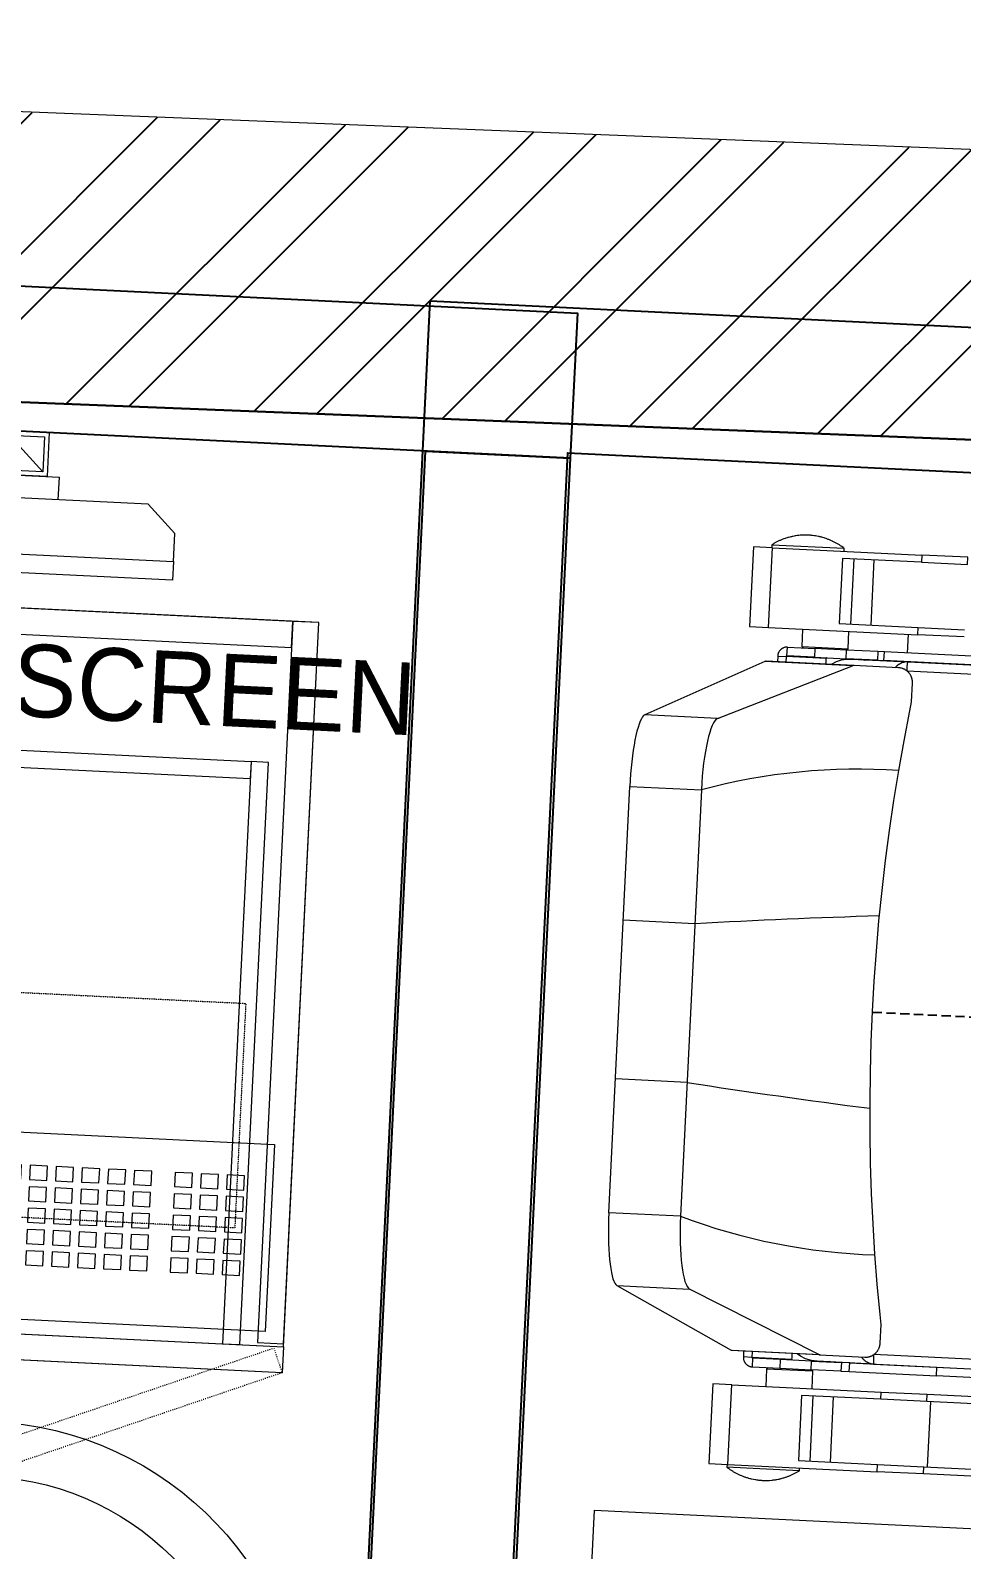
# Model space of a CAD drawing. Header units: millimetres. Extents: x -7692 to 2323, y -5243 to 5750.
# Drawn here: x -5847 to -5205, y 4702 to 5750 of the extents above; entities that cross this region are included whole.
import ezdxf

# ---------------------------------------------------------------- set-up
doc = ezdxf.new("R2010")
doc.units = ezdxf.units.MM
for name, pattern in [('a_p6_plan_L18$0$HIDDEN', [0.375, 0.25, -0.125]), ('ACAD_ISO03W100', [30, 12, -18]), ('HIDDEN', [9.524999999999995, 6.349999999999997, -3.174999999999998])]:
    doc.linetypes.add(name, pattern=pattern)
for name, color, linetype, lineweight in [('I-LK EQPMT', 3, 'Continuous', 18), ('I-LK FF&E', 1, 'Continuous', 9), ('I-LK FURNITURE', 13, 'Continuous', 9), ('I-LK IT', 3, 'Continuous', 18), ('I-LK PARTITION', 21, 'Continuous', 25), ('LN-ELEVATION-2', 103, 'Continuous', 20), ('LN-ELEVATION-3', 125, 'a_p6_plan_L18$0$HIDDEN', 18), ('LN-ELEVATION-4', 145, 'Continuous', 13)]:
    doc.layers.add(name, color=color, linetype=linetype, lineweight=lineweight)
doc.layers.add('WALLS', color=7, linetype='Continuous')
doc.layers.add('WALLS_3D', color=7, linetype='Continuous')

# ---------------------------------------------------------------- blocks, each defined once
blk = doc.blocks.new('clinic screen')
at = {"layer": 'I-LK EQPMT'}
for p, q in [((-103.1090284836337, 42.85441964946222), (-127.4114311772946, 18.55201695591666)), ((-127.4114311772946, 42.85441964946222), (-103.1090284836337, 18.55201695591666)), ((102.7052824410566, 42.85441964946222), (127.007685134602, 18.55201695591666))]:
    blk.add_line(p, q, dxfattribs=at)
at = {"layer": 'I-LK EQPMT', "ltscale": 12}
for p, q in [((-138.5315413423605, 0), (-138.5315413423605, 15.51420700864401)), ((-138.5315413423605, 15.51420700864401), (-91.98892031613741, 15.51420700864401)), ((-91.98892031613741, 15.51420700864401), (-91.98892031613741, 0)), ((91.98892031610741, 15.51420700864401), (91.98892031610741, 0)), ((91.98892031610741, 15.51420700864401), (138.5315413423596, 15.51420700864401)), ((138.5315413423596, 0), (138.5315413423596, 15.51420700864401)), ((-220.0000000000082, -19.41163062257681), (-200.5883693773148, 0)), ((200.5883693773148, 0), (-200.5883693773148, 0)), ((219.9999999999918, -19.41163062257681), (200.5883693773148, 0)), ((-220.0000000000082, -38.82326124538668), (-220.0000000000082, -19.41163062257681)), ((219.9999999999918, -38.82326124538668), (219.9999999999918, -19.41163062257681))]:
    blk.add_line(p, q, dxfattribs=at)
at = {"layer": 'I-LK EQPMT'}
for points in [[(-130.4492315140169, 15.51421661919449), (-100.0712281470269, 15.51421661919449), (-100.0712281470269, 45.89221998606814), (-130.4492315140169, 45.89221998606814)], [(-127.4114311772946, 18.55201695591666), (-103.1090284836337, 18.55201695591666), (-103.1090284836337, 42.85441964946222), (-127.4114311772946, 42.85441964946222)], [(130.0454854713244, 15.51421661919449), (99.66748210433435, 15.51421661919449), (99.66748210433435, 45.89221998606814), (130.0454854713244, 45.89221998606814)], [(127.007685134602, 18.55201695591666), (102.7052824410566, 18.55201695591666), (102.7052824410566, 42.85441964946222), (127.007685134602, 42.85441964946222)]]:
    blk.add_lwpolyline(points, close=True, dxfattribs=at)
at = {"layer": 'I-LK EQPMT', "ltscale": 12}
blk.add_lwpolyline([(-220.0000000000082, -51.71278328332107), (-220.0000000000082, -38.82326124538668), (219.9999999999918, -38.82326124538668), (219.9999999999918, -51.71278328332107)], close=True, dxfattribs=at)
at = {"layer": 'I-LK EQPMT', "ltscale": 12, "insert": (5.199680584678389, -100.4085774972336), "char_height": 50, "attachment_point": 1}
blk.add_mtext_dynamic_manual_height_columns('LG SCREEN', width=466.4796511627907, gutter_width=12.5, heights=[0], dxfattribs=at)
blk = doc.blocks.new('*u12')
at = {"layer": 'I-LK EQPMT', "ltscale": 12}
blk.add_lwpolyline([(5.986879315214992, 4.914598100478997), (-5.986879315214992, 4.914598100478997), (-5.986879315214992, -4.914598100478997), (5.986879315214992, -4.914598100478997)], close=True, dxfattribs=at)
blk = doc.blocks.new('*u13')
at = {"color": 0, "linetype": 'ByBlock', "lineweight": -2, "transparency": 16777216}
for p in [(0, 0), (17.96063794564498, 0), (35.92127589128995, 0), (53.88191383693492, 0), (71.8425517825799, 0), (89.80318972822487, 0), (107.7638276738699, 0), (125.7244656195148, 0), (143.6851035651598, 0), (161.6457415108048, 0), (179.6063794564498, 0), (197.5670174020947, 0), (215.5276553477397, 0), (233.4882932933847, 0), (251.4489312390297, 0), (269.4095691846746, 0), (287.3702071303196, 0), (305.3308450759646, 0), (323.2914830216096, 0), (-9e-16, -14.74379430143699), (17.96063794564498, -14.74379430143699), (35.92127589128995, -14.74379430143699), (53.88191383693492, -14.74379430143699), (71.8425517825799, -14.74379430143699), (89.80318972822487, -14.74379430143699), (107.7638276738699, -14.74379430143699), (125.7244656195148, -14.74379430143699), (143.6851035651598, -14.74379430143699), (161.6457415108048, -14.74379430143699), (179.6063794564498, -14.74379430143699), (197.5670174020947, -14.74379430143699), (215.5276553477397, -14.74379430143699), (233.4882932933847, -14.74379430143699), (251.4489312390297, -14.74379430143699), (269.4095691846746, -14.74379430143699), (287.3702071303196, -14.74379430143699), (305.3308450759646, -14.74379430143699), (323.2914830216096, -14.74379430143699), (-1.8e-15, -29.48758860287398), (17.96063794564497, -29.48758860287398), (35.92127589128995, -29.48758860287398), (53.88191383693492, -29.48758860287398), (71.8425517825799, -29.48758860287398), (89.80318972822487, -29.48758860287398), (107.7638276738699, -29.48758860287398), (125.7244656195148, -29.48758860287398), (143.6851035651598, -29.48758860287398), (161.6457415108048, -29.48758860287398), (179.6063794564498, -29.48758860287398), (197.5670174020947, -29.48758860287398), (215.5276553477397, -29.48758860287398), (233.4882932933847, -29.48758860287398), (251.4489312390297, -29.48758860287398), (269.4095691846746, -29.48758860287398), (287.3702071303196, -29.48758860287398), (305.3308450759646, -29.48758860287398), (323.2914830216096, -29.48758860287398), (-2.7e-15, -44.23138290431096), (17.96063794564497, -44.23138290431096), (35.92127589128995, -44.23138290431096), (53.88191383693492, -44.23138290431096), (71.8425517825799, -44.23138290431096), (89.80318972822487, -44.23138290431096), (107.7638276738699, -44.23138290431096), (125.7244656195148, -44.23138290431096), (143.6851035651598, -44.23138290431096), (161.6457415108048, -44.23138290431096), (179.6063794564498, -44.23138290431096), (197.5670174020947, -44.23138290431096), (215.5276553477397, -44.23138290431096), (233.4882932933847, -44.23138290431096), (251.4489312390297, -44.23138290431096), (269.4095691846746, -44.23138290431096), (287.3702071303196, -44.23138290431096), (305.3308450759646, -44.23138290431096), (323.2914830216096, -44.23138290431096), (-3.6e-15, -58.97517720574795), (17.96063794564497, -58.97517720574795), (35.92127589128994, -58.97517720574795), (53.88191383693492, -58.97517720574795), (71.8425517825799, -58.97517720574795), (89.80318972822487, -58.97517720574795), (107.7638276738699, -58.97517720574795), (125.7244656195148, -58.97517720574795), (143.6851035651598, -58.97517720574795), (161.6457415108048, -58.97517720574795), (179.6063794564498, -58.97517720574795), (197.5670174020947, -58.97517720574795), (215.5276553477397, -58.97517720574795), (233.4882932933847, -58.97517720574795), (251.4489312390297, -58.97517720574795), (269.4095691846746, -58.97517720574795), (287.3702071303196, -58.97517720574795), (305.3308450759646, -58.97517720574795), (323.2914830216096, -58.97517720574795)]:
    blk.add_blockref('*U12', p, dxfattribs=at)
blk = doc.blocks.new('*u10')
at = {"layer": 'I-LK EQPMT', "ltscale": 12}
blk.add_lwpolyline([(5.986879315214992, 4.914598100478997), (-5.986879315214992, 4.914598100478997), (-5.986879315214992, -4.914598100478997), (5.986879315214992, -4.914598100478997)], close=True, dxfattribs=at)
blk = doc.blocks.new('*u11')
at = {"color": 0, "linetype": 'ByBlock', "lineweight": -2, "transparency": 16777216}
for p in [(0, 0), (17.96063794564498, 0), (35.92127589128995, 0), (-9e-16, -14.74379430143699), (17.96063794564498, -14.74379430143699), (35.92127589128995, -14.74379430143699), (-1.8e-15, -29.48758860287398), (17.96063794564497, -29.48758860287398), (35.92127589128995, -29.48758860287398), (-2.7e-15, -44.23138290431096), (17.96063794564497, -44.23138290431096), (35.92127589128995, -44.23138290431096), (-3.6e-15, -58.97517720574795), (17.96063794564497, -58.97517720574795), (35.92127589128994, -58.97517720574795)]:
    blk.add_blockref('*U10', p, dxfattribs=at)
blk = doc.blocks.new('it keyboard')
at = {"ltscale": 12}
blk.add_lwpolyline([(8.040144996717572, 2.91038e-11), (8.040144996717572, 129.0940371821052), (448.0401449967176, 129.0940371821052), (448.0401449967176, 2.91038e-11)], close=True, dxfattribs=at)
for name, p in [('*U13', (35.16895717114949, 101.6202952143818)), ('*U11', (386.6121428576973, 101.6202952143818))]:
    blk.add_blockref(name, p)
blk = doc.blocks.new('clinic chair trial set')
at = {"layer": 'I-LK FURNITURE'}
blk.add_lwpolyline([(500.0000000004948, 633.0000000011931), (500.0000000004948, 1.193257e-09), (4.947651e-10, 1.193257e-09), (4.947651e-10, 633.0000000011931)], close=True, dxfattribs=at)
at = {"layer": 'I-LK FURNITURE', "color": 146, "true_color": 0x105689}
blk.add_lwpolyline([(500.0000000004948, 633.0000000011931), (500.0000000004948, 1.193257e-09), (518.0000000004948, 1.193257e-09), (518.0000000004948, 633.0000000011931)], close=True, dxfattribs=at)
at = {"layer": 'I-LK FURNITURE', "color": 146, "lineweight": 0, "true_color": 0x105689, "transparency": 33554536}
for points in [[(98.00000000049477, 591.0000000011931), (98.00000000049477, 42.00000000119326), (110.0000000004948, 42.00000000119326), (110.0000000004948, 591.0000000011931)], [(98.00000000049477, 30.00000000119326), (98.00000000049477, 42.00000000119326), (500.0000000004948, 42.00000000119326), (500.0000000004948, 30.00000000119326)]]:
    blk.add_lwpolyline(points, close=True, dxfattribs=at)
at = {"layer": 'LN-ELEVATION-2'}
for points in [[(4.947651e-10, 18.00000000119326), (4.947651e-10, 615.0000000011933), (18.00000000049477, 615.0000000011933), (18.00000000049477, 18.00000000119326)], [(518.0000000004948, 1.1933139e-09), (518.0000000004948, 315.0000000011933), (500.0000000004948, 315.0000000011933), (500.0000000004948, 1.1933139e-09)], [(4.947651e-10, 1.1933707e-09), (4.947651e-10, 18.00000000119337), (498.0000000004948, 18.00000000119331), (498.0000000004948, 1.1933139e-09)]]:
    blk.add_lwpolyline(points, close=True, dxfattribs=at)
at = {"layer": 'LN-ELEVATION-3', "color": 20, "linetype": 'ACAD_ISO03W100', "ltscale": 0.05, "true_color": 0xff2424}
blk.add_lwpolyline([(617.2337672342837, 299.5023529802273), (501.264255785878, 6.626829226763277), (518.0000000004948, 1.1933139e-09), (633.9695114489002, 292.8755237546575)], close=True, dxfattribs=at)
at = {"layer": 'LN-ELEVATION-4', "color": 20, "linetype": 'ACAD_ISO03W100', "ltscale": 0.001, "true_color": 0xff2424}
blk.add_lwpolyline([(264.808818476653, 277.5000000011934), (264.808818476653, 37.50000000119332), (419.8088184766529, 37.50000000119332), (419.8088184766529, 277.5000000011933)], close=True, dxfattribs=at)
blk = doc.blocks.new('doctors stool')
at = {"ltscale": 100}
blk.add_lwpolyline([(228, 37.80991746066138), (228, 9.119999997317793, -0.4264743413925903), (218.5, 0.0079201031476259, -0.959166304662544), (218.5, 455.611914822366, -0.4264743413925903), (228, 446.4998349279631), (228, 417.8099174646193)], format="xyb", dxfattribs=at)
blk.add_circle((228, 227.8099174629897), 190, dxfattribs=at)
blk = doc.blocks.new('a$c4fdbbfdd')
at = {"layer": 'I-LK FF&E', "xscale": -1}
blk.add_blockref('CLINIC CHAIR TRIAL SET', (2378.181959189475, 167.6078531043604), dxfattribs=at)
at = {"layer": 'I-LK FF&E', "rotation": 90}
blk.add_blockref('DOCTORS STOOL', (1816.643187589358, 136.8439229665619), dxfattribs=at)
at = {"layer": 'I-LK IT', "rotation": 270}
for name, p in [('CLINIC SCREEN', (2454.107780016959, 489.7506437236443)), ('IT KEYBOARD', (1888.057289466262, 628.6930494818371))]:
    blk.add_blockref(name, p, dxfattribs=at)
blk = doc.blocks.new('roc_clinic')
at = {"layer": 'I-LK PARTITION'}
for points in [[(2500.000000000007, 0), (2500.000000014905, 1700.000000000003), (2600.000000014905, 1700.000000000003), (2600.000000000008, 0)], [(850.0000000000072, 100), (2500.000000000007, 100), (2500.000000000007, 0), (850.0000000000072, 0)]]:
    blk.add_lwpolyline(points, close=True, dxfattribs=at)
blk.add_blockref('A$C4fdbbfdd', (7.4505806e-09, 0))
blk = doc.blocks.new('ROC_CLINIC_1', base_point=(3.589530676092181, 1.761127815153485))
blk.add_blockref('ROC_clinic', (3.589530676092181, 1.761127815153485))
blk = doc.blocks.new('clinic chair')
at = {"layer": 'Defpoints', "linetype": 'HIDDEN'}
blk.add_line((0, 205.7260339055501), (0, -205.7260339055792), dxfattribs=at)
at = {"layer": 'I-LK FURNITURE'}
for points in [[(-147.1943452823906, 331.1256455461554), (-147.1943452823906, 380.5769559177861), (-151.5496397707611, 380.5495641275193), (-155.868411893025, 380.4491275675247), (-160.1324005834758, 380.2847768315114), (-164.2868219334632, 380.0565119194216), (-168.3225455321372, 379.7643328331469), (-172.1939183576033, 379.4173701681722), (-175.8644182831049, 379.0064933290123), (-179.324914181605, 378.5499635048618), (-182.5480148121715, 378.0386501038447), (-185.4880669172853, 377.4725531241857), (-188.1450704988092, 376.8790643542598), (-190.491633602418, 376.2399226048728), (-192.5003649890423, 375.5642584659798), (-194.1712641799822, 374.8612025405455), (-195.4860701132566, 374.1398854184954), (-196.4265212463215, 373.4003071072802), (-197.001748945564, 372.6515981986886), (-197.001748945564, 322.3967953379323)], [(-147.1943452823906, 380.5769559177861), (147.2308676522225, 380.5769559177861)], [(-54.7606068085879, 331.1256455461554), (-54.7606068085879, 380.5769559177861)], [(54.79712917841972, 331.1256455461554), (54.79712917841972, 380.5769559177861)], [(197.0474022049457, 322.3967953379323), (197.0474022049457, 372.6515981986886), (196.4721745047718, 373.4003071072802), (195.5317228958011, 374.1398854184954), (194.2169169615954, 374.8612025405455), (192.546018009074, 375.5642584659798), (190.5372868617997, 376.2399226048728), (188.1907232813537, 376.8790643542598), (185.5337199382484, 377.4725531241857), (182.5936678322032, 378.0386501038447), (179.3705674409866, 378.5499635048618), (175.910071304068, 379.0064933290123), (172.2304407265037, 379.4173701681722), (168.3681985521689, 379.7643328331469), (164.3324747160077, 380.0565119194216), (160.1780536044389, 380.2847768315114), (155.9140649139881, 380.4491275675247), (151.5952930301428, 380.5495641275193), (147.2308676522225, 380.5769559177861), (147.2308676522225, 331.1256455461554)], [(147.2308676522225, 331.1256455461554), (-147.1943452823906, 331.1256455461554)], [(-237.7881233915687, 231.2460509821831), (-197.001748945564, 322.3967953379323)], [(196.9560961686075, 321.200687206263), (197.0108795994893, 321.6754782196076), (197.0291409026831, 321.9220043245878)], [(197.0474022049457, 322.3967953379323), (237.8246457614005, 231.2460509821831)], [(-261.5002822503448, 290.2023122571991), (-261.5002822503448, 303.1951510048821), (-316.4938646722585, 303.1951510048821), (-316.4938646722585, 290.2023122571991), (-261.5002822503448, 290.2023122571991), (-261.5002822503448, 187.0174417796661)], [(316.493864913471, 290.3940547816455), (316.493864913471, 303.3868935330538), (261.500282490626, 303.3868935330538), (261.500282490626, 290.3940547816455), (316.493864913471, 290.3940547816455), (316.493864913471, 187.2091843059752)], [(-316.4938646722585, 290.6953644652967), (-318.4934651684017, 290.6953644652967), (-318.7856443449855, 290.2753570306231), (-319.0686928685755, 289.8553495922242), (-319.3426107419655, 289.435342155688), (-319.8904467262328, 288.5770660897541), (-320.1461032964289, 288.1387974603276), (-320.4108905177563, 287.700528830901), (-320.9039425933734, 286.8239915720769), (-321.1504689883441, 286.3765923452738), (-321.3878642562777, 285.9291931203334), (-321.6161293489859, 285.4817938935303), (-321.8443942032754, 285.0252640693507), (-322.2826628480107, 284.1122044266085), (-322.492666637525, 283.6465440087486), (-322.702670189552, 283.1900141845981), (-322.9035435663536, 282.7243537649047), (-323.0952860536054, 282.2495627496973), (-323.2870283024386, 281.7839023318666), (-323.4696403760463, 281.3091113166593), (-323.816602983512, 280.3595292862447), (-323.9900844059885, 279.8756076736609), (-324.1453045271336, 279.4008166584536), (-324.4557447666302, 278.432973433286), (-324.6018342357129, 277.9490518225648), (-324.7387932911515, 277.4559996144671), (-324.8757523465902, 276.9720780018833), (-325.0035805124789, 276.4790257937857), (-325.2409762572497, 275.4929213775904), (-325.4601104594767, 274.5068169613951), (-325.5514162583277, 274.0046341559209), (-325.6518529467285, 273.5115819478233), (-325.8983791042119, 272.0050335332635), (-326.0901215914637, 270.4984851205372), (-326.1449052607641, 269.9963023150631), (-326.1905582789332, 269.4941195114516), (-326.2270804084837, 268.9828061086009), (-326.2636030139402, 268.4806233049894), (-326.2909947298467, 267.9693099040014), (-326.318386444822, 267.4671270985273), (-326.3366477480158, 266.9649442930531), (-326.3457781616598, 266.453630892036), (-326.3549090512097, 265.951448086591), (-326.3549090512097, 265.4401346855739), (-326.3457781616598, 264.9288212845859), (-326.3366477480158, 264.4266384791117), (-326.318386444822, 263.9153250781237), (-326.2636030139402, 262.9109594709007), (-326.2270804084837, 262.3996460699127), (-326.1905582789332, 261.8974632644386), (-326.1449052607641, 261.3952804589644), (-326.0901215914637, 260.8839670579764), (-325.8983791042119, 259.3774186433875), (-325.8162034796551, 258.8752358379134), (-325.7340283319354, 258.3821836316783), (-325.6518529467285, 257.8800008262042), (-325.5514162583277, 257.3778180225927), (-325.4601104594767, 256.8847658126324), (-325.3505431190133, 256.3825830090209), (-325.2409762572497, 255.8895307990606), (-325.0035805124789, 254.9034263828653), (-324.8757523465902, 254.4195047721441), (-324.7387932911515, 253.9264525640465), (-324.6018342357129, 253.4425309514626), (-324.4557447666302, 252.9586093388789), (-323.9900844059885, 251.5068445048529), (-323.816602983512, 251.0320534896455), (-323.6431217994541, 250.5481318770617), (-323.4696403760463, 250.0824714592309), (-323.2870283024386, 249.6076804421609), (-323.0952860536054, 249.1328894269536), (-322.9035435663536, 248.6672290072602), (-322.702670189552, 248.2015685894294), (-322.492666637525, 247.7359081697359), (-322.2826628480107, 247.279378347419), (-321.8443942032754, 246.3663187028142), (-321.6161293489859, 245.9097888804972), (-321.3878642562777, 245.4623896555568), (-321.1504689883441, 245.0149904287537), (-320.6574166752399, 244.1201919770101), (-320.4108905177563, 243.6819233475835), (-320.1461032964289, 243.2436547163234), (-319.8904467262328, 242.8145166842733), (-319.3426107419655, 241.9562406183104), (-319.0686928685755, 241.5362331817742), (-318.7856443449855, 241.1070951478905), (-318.4934651684017, 240.6962183068681), (-316.4938646722585, 240.6962183068681)], [(-318.4934651684017, 240.6962183068681), (-318.4934651684017, 290.6953644652967)], [(-316.4938646722585, 290.2023122571991), (-316.4938646722585, 187.0174417796661)], [(-237.9707354661077, 277.1729511237063), (-241.9973281733692, 277.1729511237063), (-241.9973281733692, 283.0804470272269), (-242.1890708990395, 283.0804470272269), (-242.572555873543, 283.0621858343366), (-242.7642983607948, 283.0439246414462), (-242.9560410864651, 283.016532853042), (-243.1386529225856, 282.9891410627752), (-243.3303954098374, 282.9526186751318), (-243.5130072459579, 282.9160962912138), (-243.7047497322783, 282.8704433080275), (-244.0699736420065, 282.7608761506854), (-244.2434548269957, 282.6969619765005), (-244.4260669015348, 282.62391720491), (-244.7730295080692, 282.4778276617871), (-244.946510931477, 282.3956522928202), (-245.1199921155348, 282.3043463302311), (-245.28434288688, 282.2130403639167), (-245.6130444295704, 282.0121672420937), (-245.7682645497844, 281.9026000847225), (-245.9234849084169, 281.7839023318666), (-246.0695743765682, 281.6743351744954), (-246.2247944967821, 281.5465068224003), (-246.3617535531521, 281.4186784740014), (-246.5078430213034, 281.2908501237689), (-246.6448018383236, 281.1630217716447), (-246.7726300042123, 281.0169322285219), (-246.9004586469382, 280.8799732846092), (-247.028286812827, 280.7338837396237), (-247.1469848044217, 280.5877941964718), (-247.3661190066487, 280.2773539173068), (-247.4756861086935, 280.1130031812645), (-247.5761225586757, 279.9577830407361), (-247.6765592470765, 279.7843017092091), (-247.7678650459275, 279.6199509731669), (-247.9322160556912, 279.2729883082211), (-248.0783055238426, 278.9260256413836), (-248.2061336897314, 278.5608017835184), (-248.2609175983816, 278.3781898564775), (-248.3065706174821, 278.1955779275449), (-248.3522233972326, 278.0038354012358), (-248.3887457642704, 277.8212234723032), (-248.416137480177, 277.6294809478859), (-248.4435294345021, 277.4468690189534), (-248.4709211494774, 277.2551264926442), (-248.48005180154, 277.0633839663351), (-248.4983128663152, 276.871641440026), (-248.4983128663152, 276.6798989156086)], [(-237.9707354661077, 283.0804470272269), (-241.9973281733692, 283.0804470272269)], [(-237.9707354661077, 230.1686405996735), (-237.9707354661077, 230.4151667065162), (-237.9707354661077, 290.9418905702769), (-237.9707354661077, 291.0423271302425), (-237.9616045765579, 291.1427636920707), (-237.943343273364, 291.2432002520654), (-237.9250824470073, 291.3345062183798), (-237.8976904936135, 291.425812180998), (-237.8611681256443, 291.5262487428263), (-237.8246457595378, 291.6175547091407), (-237.7881233915687, 291.699730076245)], [(238.0163882486522, 230.1686405996735), (238.0163882486522, 230.4151667065162), (238.0163882486522, 290.9418905702769), (238.0163882486522, 291.0423271302425), (238.0072578350082, 291.1427636920707), (237.9889965318143, 291.2432002520654), (237.9707352295518, 291.3345062183798), (237.9433435136452, 291.425812180998), (237.9068211466074, 291.5262487428263), (237.8702987795696, 291.6175547091407), (237.8246457614005, 291.699730076245)], [(248.4983131065965, 276.6798989156086), (248.4709211522713, 277.2551264926442), (248.4435294363648, 277.4468690189534), (248.4161377204582, 277.6294809478859), (248.3887460045516, 277.8212234723032), (248.3522233990952, 278.0038354012358), (248.3065703809261, 278.1955779275449), (248.1422196086496, 278.743413712451), (248.0783055257052, 278.9260256413836), (247.9322160575539, 279.2729883082211), (247.8500406723469, 279.4464696397481), (247.758734873496, 279.6199509731669), (247.6674288362265, 279.7843017092091), (247.5761227989569, 279.9577830407361), (247.4756861105561, 280.1130031812645), (247.3661192469299, 280.2773539173068), (247.1469845678657, 280.5877941964718), (247.0282870531082, 280.7338837396237), (246.9004586488008, 280.8799732846092), (246.7726302444935, 281.0169322285219), (246.6448020786047, 281.1630217716447), (246.5078430231661, 281.2908501237689), (246.0695743784308, 281.6743351744954), (245.9234846718609, 281.7839023318666), (245.7682647900656, 281.9026000847225), (245.6130444314331, 282.0121672420937), (245.2843431271613, 282.2130403639167), (245.119992355816, 282.3043463302311), (244.9465109333396, 282.3956522928202), (244.7730297483504, 282.4778276617871), (244.426067141816, 282.62391720491), (244.243455067277, 282.6969619765005), (244.0699736438692, 282.7608761506854), (243.8873615702614, 282.8156597312191), (243.6956193214282, 282.8704433080275), (243.5130072478205, 282.9160962912138), (243.3303954117, 282.9526186751318), (243.1386529244483, 282.9891410627752), (242.9469104371965, 283.016532853042), (242.7642983626574, 283.0439246414462), (242.5725558754057, 283.0621858343366), (242.1890709009022, 283.0804470272269), (241.9973284136504, 283.0804470272269), (241.9973284136504, 277.1729511237063), (238.0163882486522, 277.1729511237063)], [(241.9973284136504, 283.0804470272269), (238.0163882486522, 283.0804470272269)], [(261.500282490626, 290.3940547816455), (261.500282490626, 187.2091843059752)], [(316.493864913471, 240.8879608331772), (318.4934654096141, 240.8879608331772), (318.7856445852667, 241.2988376741996), (319.0686931088567, 241.7188451107068), (319.6165286172182, 242.5771211766696), (320.1461032982916, 243.4353972426034), (320.6574166771023, 244.3119345014566), (320.9039428345858, 244.7593337282597), (321.150468991138, 245.1976023576863), (321.3878644965589, 245.6450015844894), (321.6161293517798, 246.1015314068063), (321.8443944435567, 246.5489306317177), (322.063528646715, 247.0054604558973), (322.2826630882919, 247.4711208718654), (322.4926666393876, 247.927650696045), (322.7026704298332, 248.3933111157385), (322.9035433297977, 248.8589715354319), (323.095286055468, 249.3246319532627), (323.2870285427198, 249.79942296847), (323.4696406163275, 250.2650833881635), (323.8166032247245, 251.214665418549), (323.9900844087824, 251.6985870292992), (324.1453045289963, 252.1733780463692), (324.4557447684929, 253.1412212678115), (324.6018344759941, 253.6342734777718), (324.8757521100342, 254.6021167010767), (325.0035807527603, 255.0951689073117), (325.2409760206938, 256.0812733253697), (325.3505433602259, 256.5743255334673), (325.4509798102081, 257.0765083389415), (325.5514164986089, 257.5695605470391), (325.6518529485911, 258.0717433525133), (325.7340283347294, 258.564795560611), (325.8162037208677, 259.0669783642225), (325.962293189019, 260.0713439733081), (326.0901215933263, 261.0757095842564), (326.1357746114954, 261.5778923878679), (326.1905580433086, 262.0892057888559), (326.2636027773841, 263.0935713998333), (326.2909949701279, 263.6048848008213), (326.3183866860345, 264.1070676062955), (326.3366477508098, 264.6183810072835), (326.3457784019411, 265.1205638090323), (326.3549088146538, 265.631877211883), (326.3549088146538, 266.1340600154945), (326.3457784019411, 266.6453734164825), (326.3366477508098, 267.1475562219566), (326.3183866860345, 267.6588696229737), (326.2909949701279, 268.1610524284188), (326.2636027773841, 268.6723658294359), (326.1905580433086, 269.6767314403842), (326.1357746114954, 270.1880448413722), (326.0901215933263, 270.6902276449837), (325.962293189019, 271.6945932540693), (325.8162037208677, 272.698958863155), (325.7340283347294, 273.2011416686291), (325.6518529485911, 273.6941938767559), (325.4509798102081, 274.6985594877042), (325.3505433602259, 275.1916116958018), (325.2409760206938, 275.6846639020368), (325.0035807527603, 276.6707683200948), (324.8757521100342, 277.1638205281924), (324.7387935314327, 277.6477421407762), (324.6018344759941, 278.1407943488739), (324.4557447684929, 278.6247159614577), (324.1453045289963, 279.5925591829), (323.9900844087824, 280.06735019997), (323.8166032247245, 280.5512718106911), (323.4696406163275, 281.5008538411057), (323.2870285427198, 281.975644856313), (322.9035433297977, 282.9069656938082), (322.7026704298332, 283.3726261135016), (322.2826630882919, 284.3039469510259), (321.8443944435567, 285.2170065975224), (321.6161293517798, 285.6644058224629), (321.3878644965589, 286.1209356447798), (321.150468991138, 286.5683348697203), (320.9039428345858, 287.0157340965234), (320.6574166771023, 287.4540027277835), (320.1461032982916, 288.3305399866367), (319.8813160769641, 288.7596780186868), (319.6165286172182, 289.1979466499762), (319.3426109822467, 289.6179540846206), (319.0686931088567, 290.0470921166707), (318.7856445852667, 290.4670995550696), (318.4934654096141, 290.8871069916058), (316.493864913471, 290.8871069916058)], [(318.4934654096141, 290.8871069916058), (318.4934654096141, 240.8879608331772)], [(-242.4995111394674, 257.6517359141144), (-242.4995111394674, 276.6798989156086), (-248.4983128663152, 276.6798989156086), (-248.4983128663152, 257.6517359141144)], [(-242.4995111394674, 249.288109567482), (-242.4629885340109, 249.4341991106048), (-242.353421671316, 249.5528968653525), (-242.1890708990395, 249.6076804421609), (-241.9973281733692, 249.6076804421609), (-241.9973281733692, 277.1729511237063), (-242.0521118436009, 277.1729511237063), (-242.0977648627013, 277.1638205281924), (-242.1525482935831, 277.1455593353021), (-242.2438543308526, 277.1090369495214), (-242.2895073499531, 277.0816451610881), (-242.3351603681222, 277.0451227734447), (-242.3716824967414, 277.008600387664), (-242.3990746894851, 276.9720780018833), (-242.4538581203669, 276.8807720374316), (-242.4721194235608, 276.8351190561079), (-242.4903804883361, 276.7803354774369), (-242.4995111394674, 276.7346824961423), (-242.4995111394674, 276.6798989156086)], [(242.49951114133, 249.2972401629959), (242.4355970583856, 249.461590899009), (242.3990744529292, 249.5072438821662), (242.3808131497353, 249.5163744777092), (242.3808131497353, 249.5255050731939), (242.2073319656774, 249.6076804421609), (241.9973284136504, 249.6076804421609), (241.9973284136504, 277.1729511237063), (242.0521118454635, 277.1729511237063), (242.0977648645639, 277.1638205281924), (242.1525485347956, 277.1455593353021), (242.2438545711339, 277.1090369495214), (242.2895075902343, 277.0816451610881), (242.3260297188535, 277.0451227734447), (242.3716827370226, 277.008600387664), (242.3990744529292, 276.9720780018833), (242.4538583606482, 276.8807720374316), (242.4721191879362, 276.8351190561079), (242.481250077486, 276.7803354774369), (242.4903804901987, 276.7346824961423), (242.49951114133, 276.6798989156086)], [(242.49951114133, 257.6517359141144), (242.49951114133, 276.6798989156086), (248.4983131065965, 276.6798989156086), (248.4983131065965, 257.6517359141144)], [(-248.4983128663152, 265.6957913879305), (-249.5026785582304, 266.6910264015314), (-261.5002822503448, 266.6910264015314)], [(-249.5026785582304, 234.6974164407293), (-249.5026785582304, 266.6910264015314)], [(261.500282490626, 266.8827689259488), (249.4935479089618, 266.8827689259488), (248.4983131065965, 265.887533912377)], [(249.4935479089618, 266.8827689259488), (249.4935479089618, 234.8800283696619)], [(-266.4947185218334, 187.0174417796661), (-266.4947185218334, 241.6549309346592), (-311.4994284007698, 241.6549309346592), (-311.4994284007698, 187.0174417796661)], [(-237.9707354661077, 201.772485642432), (-238.1807390172035, 201.6081349064189), (-238.3724815044552, 201.4529147677531), (-238.5733546428382, 201.2885640317108), (-238.76509713009, 201.1150827001547), (-238.9477092046291, 200.9416013667651), (-239.1394516918808, 200.7681200333463), (-239.31293287687, 200.5855081044137), (-239.4864142984152, 200.3937655781338), (-239.6598954834044, 200.2111536492012), (-239.8333769068122, 200.0102805273782), (-239.9885972645134, 199.8185380029316), (-240.1529477983713, 199.6176648811088), (-240.3081679176539, 199.407661163772), (-240.4542576242238, 199.2067880419781), (-240.6003470933065, 198.996784320916), (-240.8742649666965, 198.5585156933521), (-241.1299215368927, 198.1202470620628), (-241.2486192891374, 197.8919821518356), (-241.3581866286695, 197.6637172416085), (-241.4677534922957, 197.4263217321422), (-241.5773208327591, 197.1980568219151), (-241.6777575202285, 196.9606613143114), (-241.7690633200109, 196.7232658067369), (-241.8512387052178, 196.4858702991041), (-241.942544741556, 196.239344194124), (-242.015589476563, 196.0019486865494), (-242.0886342106387, 195.7554225834319), (-242.1525482935831, 195.5088964784518), (-242.2164626149461, 195.2532397779285), (-242.2712460467592, 195.0067136729485), (-242.3168990649283, 194.760187569831), (-242.3625520840287, 194.5045308674744), (-242.4355968181044, 193.9932174664864), (-242.4629885340109, 193.7466913633689), (-242.4995111394674, 193.2353779623809), (-242.4995111394674, 232.0769352578791), (-242.170809596777, 236.1035282934608), (-241.1573134902865, 240.1301213272091), (-239.5046756025404, 243.8280128888728), (-237.9707354661077, 246.0376172307296)], [(-241.9973281733692, 249.6076804421609), (-240.6551305251196, 249.5711580582429), (-239.31293287687, 249.5528968653525), (-237.9707354661077, 249.5255050731939)], [(238.0163882486522, 246.0558784236201), (238.5277016274631, 245.4076060768566), (240.2442538365722, 242.3762480548467), (241.5042763389647, 239.0527109465329), (242.2438545711339, 235.6378678737674), (242.49951114133, 232.0769352578791), (242.49951114133, 193.2353779623809), (242.49951114133, 83.9969220382045)], [(238.0163882486522, 249.5346356705995), (239.3494554832578, 249.5528968653525), (241.9973284136504, 249.6076804421609)], [(311.4994284026325, 187.2091843059752), (311.4994284026325, 241.8466734609683), (266.4947185236961, 241.8466734609683), (266.4947185236961, 187.2091843059752)], [(-266.4947185218334, 233.8208791819052), (-311.4994284007698, 233.8208791819052)], [(-261.5002822503448, 234.6974164407293), (-249.5026785582304, 234.6974164407293), (-248.4983128663152, 235.6926514524384)], [(-248.4983128663152, 215.3679437555838), (-248.4983128663152, 209.633929185482), (-242.4995111394674, 209.633929185482), (-242.4995111394674, 215.3679437555838), (-248.4983128663152, 215.3679437555838), (-248.4983128663152, 235.9391775574186)], [(-242.4995111394674, 235.9391775574186), (-242.4995111394674, 215.3679437555838)], [(242.49951114133, 214.3087945678271), (242.49951114133, 209.7617575375771), (248.4983131065965, 209.7617575375771), (248.4983131065965, 214.3087945678271), (242.49951114133, 214.3087945678271), (242.49951114133, 235.9026551716379)], [(248.4983131065965, 214.3087945678271), (248.4983131065965, 235.9026551716379)], [(248.4983131065965, 235.8843939806102), (249.4935479089618, 234.8800283696619), (261.500282490626, 234.8800283696619)], [(311.4994284026325, 234.0126217063516), (266.4947185236961, 234.0126217063516)], [(-242.4995111394674, 222.6085067421373), (-242.4355968181044, 222.9919917910302), (-242.3990746894851, 223.0924283528584), (-242.389943799004, 223.1198201431544), (-242.3808133862913, 223.1380813360447), (-242.2073319638148, 223.3663462462719), (-241.9973281733692, 223.612872351252)], [(241.9973284136504, 223.7041783138411), (242.1890709009022, 223.4485216152098), (242.3534214347601, 223.2019955102296), (242.4629887742922, 222.9554694071121), (242.49951114133, 222.6998127047555)], [(-266.4947185218334, 219.8419360179978), (-311.4994284007698, 219.8419360179978)], [(-248.4983128663152, 209.633929185482), (-248.4983128663152, 149.3902538124821)], [(-242.4995111394674, 209.633929185482), (-242.4995111394674, 149.3902538124821)], [(242.49951114133, 149.4724291795574), (242.49951114133, 209.7617575375771)], [(248.4983131065965, 149.4724291795574), (248.4983131065965, 209.7617575375771)], [(311.4994284026325, 220.0336785424442), (266.4947185236961, 220.0336785424442)], [(-237.9707354661077, 199.4624447406095), (-237.9707354661077, 199.3620081787521), (-237.9707354661077, 199.1154820756346), (-237.9524741638452, 198.6406910604273), (-237.9250824470073, 198.3941649573098), (-237.870298538357, 197.9193739402399), (-237.8337764106691, 197.6819784344989), (-237.7424703733996, 197.2071874174289), (-237.6876867031679, 196.969791911717), (-237.6237726202235, 196.7323964022216), (-237.5598585372791, 196.5041314919945), (-237.4868138032034, 196.2758665799046), (-237.4046381786466, 196.0384710723301), (-237.3224630318582, 195.8193367576168), (-237.2402876457199, 195.5910718473896), (-237.1398509573191, 195.3719375308136), (-237.0394142689183, 195.1436726205866), (-236.9389778189361, 194.9336689013871), (-236.8294107168913, 194.7145345885365), (-236.4733174592257, 194.0845234328299), (-236.336358403787, 193.8836503110069), (-236.2085299994797, 193.682777189184), (-236.062440530397, 193.4819040654984), (-235.770261593163, 193.0984190147719), (-235.4598211143166, 192.7331951569067), (-235.29547058139, 192.5505832279741), (-235.1311198100448, 192.3771018964471), (-234.957638386637, 192.2036205630284), (-234.7841572025791, 192.039269826986), (-234.6015451289714, 191.8749190909439), (-234.2363212183118, 191.5644788117788), (-233.8528362438083, 191.2722997255041), (-233.4510899670422, 190.9983818321198), (-233.2502168286592, 190.8705534818581), (-233.0402132775635, 190.7427251316258), (-232.6202059350908, 190.5053296240221), (-232.4102019071579, 190.3957624666509), (-231.9719335008413, 190.1948893429944), (-231.7436686465517, 190.1035833803762), (-231.5245339665562, 190.0122774140618), (-231.0680044963956, 189.8479266780196), (-230.8306087525561, 189.7748819083208), (-230.6023438982666, 189.7109677341068), (-230.3649483919144, 189.6561841535731), (-230.1366833001375, 189.601400574902), (-229.8992880322039, 189.5466169980936), (-229.661892526783, 189.5009640130738), (-229.4153663692996, 189.464441627264), (-228.9405753575265, 189.4096580504556), (-228.7031796136871, 189.3913968575653), (-228.4566536955535, 189.3731356646749), (-228.2192584276199, 189.3640050691611), (-227.9727320317179, 189.3640050691611), (-214.8703261986375, 189.3640050691611)], [(-214.8703261986375, 189.3640050691611), (-208.0771623300388, 190.3592400808701), (-187.3689696602523, 193.2901615410519), (-166.6242546243593, 195.919773319445), (-145.8430172204971, 198.2389448168105), (-125.0252572111785, 200.2476760368445), (-104.1709748348221, 201.9459669739881), (-83.30756180733442, 203.3429482312058), (-62.41675754077733, 204.4203586137155), (-41.51682190690189, 205.1964593107114), (-20.59862544760107, 205.652989134891), (0.3195710116997361, 205.8082092735567), (21.22863681986928, 205.6438585375145), (42.1468332791701, 205.178198117821), (63.04676843620836, 204.3929668253113), (83.93757317960262, 203.3064258454251), (104.8009862070903, 201.9094445900701), (125.6461376938969, 200.1928924563108), (146.4638977032155, 198.1750306425965), (167.2451351061463, 195.846728546021), (187.9898503813893, 193.2171167694905), (208.6980430502445, 190.2679341164185), (214.9342405218631, 189.3640050691611)], [(214.9342405218631, 189.3640050691611), (228.018385052681, 189.3640050691611), (228.2649112101644, 189.3640050691611), (228.5023067155853, 189.3731356646749), (228.7397024594247, 189.3913968575653), (228.9862283784896, 189.4096580504556), (229.4610193902627, 189.464441627264), (229.6984148956835, 189.5009640130738), (229.9358104020357, 189.5466169980936), (230.6479969192296, 189.7109677341068), (230.8762620110065, 189.7748819083208), (231.1136572789401, 189.8479266780196), (231.3419223716483, 189.9301020469575), (231.5610565748066, 190.0122774140618), (231.7893214290962, 190.1035833803762), (232.0084558706731, 190.1948893429944), (232.2367207240313, 190.2953259048227), (232.446724514477, 190.3957624666509), (232.6658587176353, 190.5053296240221), (233.0858660591766, 190.7427251316258), (233.2958698496222, 190.8705534818581), (233.4967429880053, 190.9983818321198), (233.8984892647713, 191.2722997255041), (234.2819744776934, 191.5644788117788), (234.6471983874217, 191.8749190909439), (234.8298102235422, 192.039269826986), (235.0032914076, 192.2036205630284), (235.1767725925893, 192.3771018964471), (235.3411236014217, 192.5505832279741), (235.5054743736982, 192.7331951569067), (235.8159146141261, 193.0984190147719), (236.1080937888473, 193.4819040654984), (236.3820116622373, 193.8836503110069), (236.5098398281261, 194.0845234328299), (236.6376682324335, 194.2945271501376), (236.8750637378544, 194.7145345885365), (236.9846310783178, 194.9336689013871), (237.0850675273687, 195.1436726205866), (237.1855039782822, 195.3719375308136), (237.2768100146204, 195.5910718473896), (237.3681158144027, 195.8193367576168), (237.4502914380282, 196.0384710723301), (237.5324665848166, 196.2758665799046), (237.6055113198236, 196.5041314919945), (237.6694256402552, 196.7323964022216), (237.8337764125317, 197.4445829250617), (237.8794291922823, 197.6819784344989), (237.9159517977387, 197.9193739402399), (237.9707352295518, 198.3941649573098), (237.9889965318143, 198.6406910604273), (238.0072578350082, 198.878086568031), (238.0163882486522, 199.1154820756346), (238.0163882486522, 199.3620081787521), (238.0163882486522, 199.4624447406095)], [(-235.998526209034, 193.4910346647375), (-236.5372317805886, 193.4910346647375), (-237.0850672870874, 193.5001652602513), (-238.1624777149409, 193.4819040654984), (-238.7103134598583, 193.4727734699845), (-239.2490187939256, 193.454512277094), (-239.796854538843, 193.4271204868273), (-240.3355598719791, 193.399728698423), (-241.4129700604826, 193.3266839268326), (-241.9608060447499, 193.2810309436754), (-242.4995111394674, 193.2353779623809), (-242.4995111394674, 58.99734895897564), (-242.1799402479082, 56.97035654791398), (-241.2486192891374, 54.76075220605708), (-239.7512015206739, 52.45984190161107), (-237.6968173552305, 50.04936443979386), (-235.998526209034, 48.35107349889586), (-235.998526209034, 193.3905981029093)], [(261.500282490626, 193.9840868709725), (248.4983131065965, 193.9840868709725)], [(-316.4938646722585, 155.188182556798), (-316.4938646722585, 187.0174417796661), (-311.4994284007698, 187.0174417796661), (-311.4994284007698, 155.188182556798)], [(-266.4947185218334, 155.188182556798), (-266.4947185218334, 187.0174417796661), (-261.5002822503448, 187.0174417796661), (-261.5002822503448, 155.188182556798)], [(261.500282490626, 155.3799250812444), (261.500282490626, 187.2091843059752), (266.4947185236961, 187.2091843059752), (266.4947185236961, 155.3799250812444)], [(-316.4938646722585, -111.799588228314), (-316.4938646722585, 155.188182556798), (-311.4994284007698, 155.188182556798), (-311.4994284007698, -91.80358200351475)], [(-266.4947185218334, -91.80358200351475), (-266.4947185218334, 155.188182556798), (-261.5002822503448, 155.188182556798), (-261.5002822503448, -111.799588228314)], [(-266.4947185218334, 152.7046603233903), (-311.4994284007698, 152.7046603233903)], [(-248.4983128663152, 50.67024499626132), (-248.4983128663152, 52.78854337180383), (-248.4983128663152, 149.3902538124821), (-242.4995111394674, 149.3902538124821), (-242.4995111394674, 61.32565105371759)]]:
    blk.add_lwpolyline(points, dxfattribs=at)
for points in [[(-197.001748945564, 372.6515981986886), (-237.7881233915687, 291.699730076245), (-237.7881233915687, 231.2460509821831, 0.1104337528806687), (-237.9707354661077, 230.4151667065162), (-237.9707354661077, 199.4624447406095), (-237.9707354661077, 199.407661163772)], [(238.0163882486522, 199.407661163772), (238.0163882486522, 199.4624447406095), (238.0255186613649, 230.4151667065162, 0.1070548578999295), (237.8246457614005, 231.2460509821831), (237.8246457614005, 291.699730076245), (197.0474022049457, 372.6515981986886)], [(235.9985264493152, 193.4910346647375, -0.0268683223407803), (242.49951114133, 193.2353779623809), (242.481250077486, 193.4910346647375), (242.4629887742922, 193.737560767855), (242.4082053434104, 194.248874168843), (242.3716827370226, 194.4954002719605), (242.3260297188535, 194.7510569743172), (242.2803767006844, 194.9975830774347), (242.2255932688713, 195.2441091824148), (242.1708095986396, 195.4997658810462), (242.1068955156952, 195.7371613905125), (242.033850543201, 195.98368749363), (241.9516753954813, 196.2302135967475), (241.8786306614056, 196.4676091062138), (241.6960185877979, 196.9424001195584), (241.4951454484835, 197.4171911366284), (241.2760112453252, 197.8737209589453), (241.1573134921491, 198.1019858691725), (240.901656921953, 198.5402545004617), (240.7646978665143, 198.759388815175), (240.6277388110757, 198.9693925325118), (240.3355596354231, 199.3893999708816), (240.1894701663405, 199.5902730927046), (240.0251196343452, 199.7911462126649), (239.8698992757127, 199.982888738974), (239.6964180916548, 200.1837618607969), (239.5320670809597, 200.3663737897296), (239.3585858969018, 200.5581163141469), (239.1759740617126, 200.7315976475656), (238.9933619871736, 200.9142095764983), (238.8016194999218, 201.0876909080544), (238.4181345254183, 201.4163923801098), (238.0163882486522, 201.7268326611375)], [(249.0004958333448, 73.27760180656333, 0.0042774242368321), (235.9985264493152, 73.35064657812472), (235.9985264493152, 193.3358145242091)]]:
    blk.add_lwpolyline(points, format="xyb", dxfattribs=at)
for points in [[(-248.4983128663152, 235.9391775574186), (-242.4995111394674, 235.9391775574186), (-242.4995111394674, 257.6517359141144), (-248.4983128663152, 257.6517359141144)], [(248.4983131065965, 257.6517359141144), (242.49951114133, 257.6517359141144), (242.49951114133, 235.9026551716379), (248.4983131065965, 235.9026551716379)], [(316.493864913471, 187.2091843059752), (311.4994284026325, 187.2091843059752), (311.4994284026325, 155.3799250812444), (316.493864913471, 155.3799250812444)]]:
    blk.add_lwpolyline(points, close=True, dxfattribs=at)
for centre, radius, start, end in [((247.3437575539574, 203.6344618745788), 414.6255135707222, 162.0922615221592, 181.0762253569659), ((4674.921226616947, -167.4734586097475), 4755.890170314926, 173.9821536600702, 175.5168892674016), ((-4674.884704247117, -167.4734586097475), 4755.890170314926, 4.48311073259838, 6.017846339929847), ((-247.3072351841256, 203.6344618745788), 414.6255135707222, 358.9237746430342, 17.90773847784086)]:
    blk.add_arc(centre, radius, start, end, dxfattribs=at)
for points in [[(-147.185214869678, 331.1256455461554), (-173.1104475129396, 331.1268626547827), (-194.7351094987243, 327.3390411077708), (-196.9946135012433, 322.4022024771257)], [(197.0474022049457, 322.4059259353089), (194.7886019721627, 327.3390411077708), (173.1639402247965, 331.1268626547827), (147.2390387244523, 331.1268626547827)]]:
    blk.add_open_spline(points, degree=3, dxfattribs=at)
blk = doc.blocks.new('clinic trial')
at = {"layer": 'I-LK FURNITURE'}
blk.add_lwpolyline([(119.4230440827087, -352.4817388160154), (119.4230440827087, -985.4817388160153), (-380.5769559172913, -985.4817388160153), (-380.5769559172913, -352.4817388160154)], close=True, dxfattribs=at)
at = {"layer": 'I-LK PARTITION', "rotation": 90.00000000000006}
blk.add_blockref('CLINIC CHAIR', (0, 0), dxfattribs=at)
blk = doc.blocks.new('clinic_with_sink')
at = {"layer": 'I-LK PARTITION'}
for points in [[(0, 0), (2600, 0), (2600, 1700), (0, 1700)], [(100, 100), (2500, 100), (2500, 1600), (100, 1600)]]:
    blk.add_lwpolyline(points, close=True, dxfattribs=at)
at = {"layer": 'I-LK FF&E', "xscale": -1}
blk.add_blockref('CLINIC TRIAL', (2065.605003267519, 1225), dxfattribs=at)
blk = doc.blocks.new('CLINIC_WITH_SINK_1')
blk.add_blockref('Clinic_with_sink', (0, 0))

msp = doc.modelspace()

# ---------------------------------------------------------------- hatches: boundary and pattern name
at = {"layer": 'LENS_HATCH_WALL', "true_color": 0x787878}
h = msp.add_hatch(dxfattribs=at)
h.set_pattern_fill('ANSI32', scale=10, angle=90)
h.set_pattern_definition([(45, (0, 0), (-67.351920908, 67.351920908), []), (45, (44.90128053, 0), (-67.351920908, 67.351920908), [])])
h.paths.add_polyline_path([(2005.9744587620971, -5124.821369915389), (2157.588167541239, -1288.6122740982519), (1643.7239592722185, -1268.3032658670165), (1652.8530216042354, -1037.3088710954576), (2090.628787833385, -1054.6098618567842), (2322.6602089525522, 4816.351127441568), (1874.8883187567264, 4834.047123102095), (1893.9093089539124, 5315.317875070436), (579.0885369154329, 5228.101645550362), (-1772.1357104389042, 5316.79275102683), (-1764.5812717433228, 5507.949794865018), (-4729.607439632892, 5625.133180017553), (-4746.905439639327, 5187.470179854748), (-4984.535956452664, 5196.8617825672), (-4966.283957900746, 5658.690745926491), (-7276.651790990269, 5750.001230438771), (-7692.367179670703, -4768.635834998222), (-4222.262701904168, -4905.779853880312), (-4226.630701922679, -5016.307854348706), (-2415.6714290317805, -5087.879825612206), (-2418.5458343154546, -5160.607154983974)])
h.paths.add_polyline_path([(-2218.128, -5153.986), (-2207.929, -4895.934), (-4018.889, -4824.362), (-4014.521, -4713.834), (-7484.625, -4576.69), (-7084.706, 5542.259), (-5174.026, 5466.745), (-5192.278, 5004.916), (-4554.96, 4979.728), (-4537.662, 5417.391), (-1972.323, 5316.004), (-1980.374, 5112.282), (578.538, 5167.147), (1686.167, 5123.372), (1667.146, 4642.101), (2114.918, 4624.405), (1898.683, -846.868), (1460.907, -829.567), (1435.982, -1460.249), (1949.846, -1480.558), (1805.952, -5121.439)])

# ---------------------------------------------------------------- linework, layer by layer
at = {"layer": 'LENS_WALL_OUTLINE', "lineweight": 13, "true_color": 0xffffff}
msp.add_lwpolyline([(2005.9744587620971, -5124.821369915389), (2157.588167541239, -1288.6122740982519), (1643.7239592722185, -1268.3032658670165), (1652.8530216042354, -1037.3088710954576), (2090.628787833385, -1054.6098618567842), (2322.6602089525522, 4816.351127441568), (1874.8883187567264, 4834.047123102095), (1893.9093089539124, 5315.317875070436), (579.0885369154329, 5228.101645550362), (-1772.1357104389042, 5316.79275102683), (-1764.5812717433228, 5507.949794865018), (-4729.607439632892, 5625.133180017553), (-4746.905439639327, 5187.470179854748), (-4984.535956452664, 5196.8617825672), (-4966.283957900746, 5658.690745926491), (-7276.651790990269, 5750.001230438771), (-7692.367179670703, -4768.635834998222), (-4222.262701904168, -4905.779853880312), (-4226.630701922679, -5016.307854348706), (-2415.6714290317805, -5087.879825612206), (-2418.5458343154546, -5160.607154983974)], close=True, dxfattribs=at)
at = {"layer": 'WALLS'}
msp.add_line((-7084.705326327691, 5542.2585978700445), (-5174.026427000177, 5466.744800356424), dxfattribs=at)
at = {"layer": 'WALLS_3D'}
msp.add_3dface([(-7084.705326327691, 5542.2585978700445), (-5174.026427000177, 5466.744800356424), (-5174.026427000177, 5466.744800356424, 2718.461275100708), (-7084.705326327691, 5542.2585978700445, 2718.461275100708)], dxfattribs=at)

# ---------------------------------------------------------------- block references
at = {"rotation": 87.19763673423896}
msp.add_blockref('ROC_CLINIC_1', (-5597.394844176108, 2957.9738006689367), dxfattribs=at)
at = {"xscale": -1, "rotation": -2.8023632657610467}
msp.add_blockref('CLINIC_WITH_SINK_1', (-3057.966195725623, 3738.3414331978206), dxfattribs=at)

doc.saveas('drawing.dxf')
